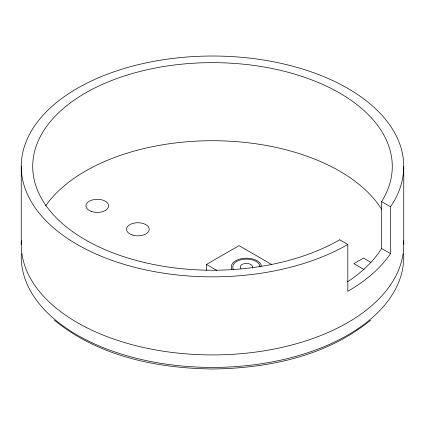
<?xml version="1.0" encoding="UTF-8"?>
<svg xmlns="http://www.w3.org/2000/svg" width="425" height="425" viewBox="0 0 425 425"><rect width="100%" height="100%" fill="white"/><g stroke="black" fill="none" stroke-linecap="round" stroke-linejoin="round"><path stroke-width="0.64" d="M370.589 320.2C326.697 356.235 268.079 368.337 212.5 368.985C156.921 368.337 98.302 356.235 54.411 320.2M206.481 270.358L206.481 264.44L239.036 245.645L271.729 264.52M339.618 239.827A179.775 103.79 0 0 1 47.499 207.644A179.775 103.79 0 0 1 206.901 62.693A179.775 103.79 0 0 1 381.623 201.631L390.527 206.773L390.527 253.619A191.25 110.415 0 0 1 347.82 291.306L347.82 244.46L339.708 239.774M381.623 201.631L381.623 248.476L390.527 253.619M370.951 262.352L363.545 258.081L353.85 263.675L364.103 269.593M206.481 264.44L216.803 270.401M403.75 166.435L403.75 244.513M21.25 166.435L21.25 244.513M231.954 269.625A15.172 8.76 0 0 1 243.312 258.389A15.172 8.76 0 0 1 261.508 266.061M241.012 268.696A6.178 3.57 0 0 1 245.804 263.415A6.178 3.57 0 0 1 252.301 268.048M403.665 253.72A191.25 110.415 0 0 1 212.5 367.423A191.25 110.415 0 0 1 21.335 253.72M403.638 240.704A191.25 110.415 0 0 1 212.5 354.928A191.25 110.415 0 0 1 21.362 240.704M347.735 244.513A191.25 110.415 0 0 1 36.268 209.323A191.25 110.415 0 0 1 210.115 56.026A191.25 110.415 0 0 1 390.527 206.773M45.592 205.955A179.775 103.79 0 0 1 216.006 140.739A179.775 103.79 0 0 1 381.889 209.743M381.623 248.476A179.775 103.79 0 0 1 347.533 281.802M233.628 269.721A13.643 7.878 0 0 1 243.992 259.213A13.643 7.878 0 0 1 260.058 266.964M91.619 211.533A11.348 6.55 0 0 0 108.641 205.859A11.348 6.55 0 0 0 91.619 200.18A11.348 6.55 0 0 0 91.619 211.533M132.191 234.956A11.348 6.55 0 0 0 149.212 229.282A11.348 6.55 0 0 0 132.191 223.603A11.348 6.55 0 0 0 132.191 234.956"/></g></svg>
